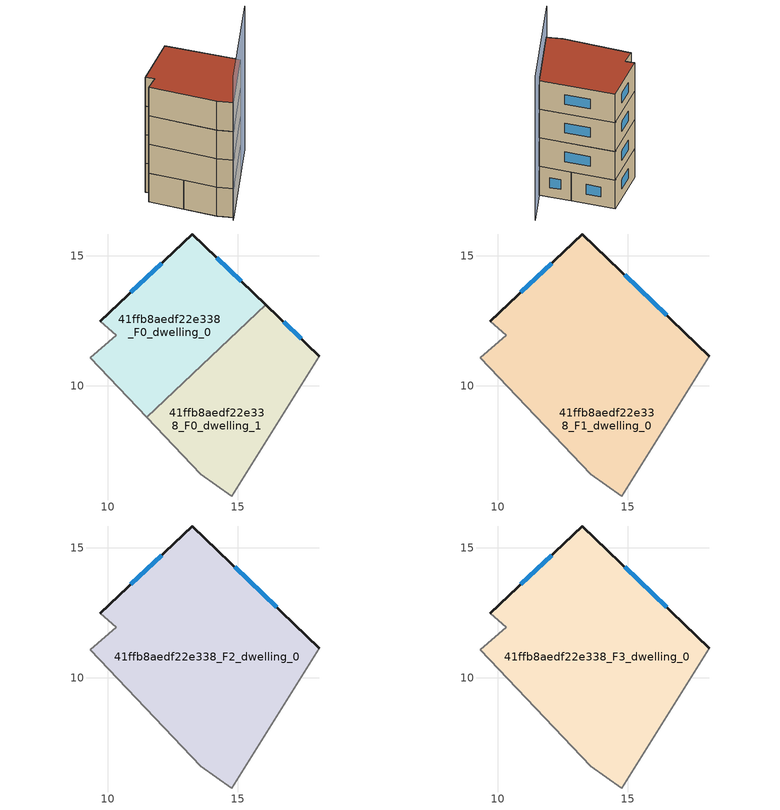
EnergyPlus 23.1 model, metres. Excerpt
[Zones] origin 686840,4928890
41ffb8aedf22e338_F0_dwelling_0
 floor ground (EU_floor_Construction): 16.07,13.12 13.25,15.83 9.72,12.47 10.34,11.95 9.33,11.08 11.51,8.79 z0
 wall outside (EU_wall_Construction): 9.72,12.47 13.25,15.83 16.07,13.12 z0:3
 wall adiabatic (EU_wall_Construction): 11.51,8.79 9.33,11.08 10.34,11.95 9.72,12.47 z0:3
 wall to 41ffb8aedf22e338_F0_dwelling_1 (EU_wall_Construction): 16.07,13.12 11.51,8.79 z0:3
 window (EU_Window_Construction): 14.19,14.93 15.13,14.03 / 10.9,13.59 12.07,14.71 z1:2
41ffb8aedf22e338_F0_dwelling_1
 floor ground (EU_floor_Construction): 14.77,5.78 18.13,11.14 16.07,13.12 11.51,8.79 13.58,6.62 z0
 wall outside (EU_wall_Construction): 16.07,13.12 18.13,11.14 z0:3
 wall adiabatic (EU_wall_Construction): 18.13,11.14 14.77,5.78 13.58,6.62 11.51,8.79 z0:3
 window (EU_Window_Construction): 16.76,12.46 17.44,11.8 z1:2
41ffb8aedf22e338_F1_dwelling_0
 floor to 41ffb8aedf22e338_F0_dwelling_0 (EU_floor_Construction): 16.07,13.12 13.25,15.83 9.72,12.47 10.34,11.95 9.33,11.08 11.51,8.79 z3
 floor to 41ffb8aedf22e338_F0_dwelling_1 (EU_floor_Construction): 14.77,5.78 18.13,11.14 16.07,13.12 11.51,8.79 13.58,6.62 z3
 wall outside (EU_wall_Construction): 9.72,12.47 13.25,15.83 18.13,11.14 z3:6
 wall adiabatic (EU_wall_Construction): 18.13,11.14 14.77,5.78 13.58,6.62 9.33,11.08 10.34,11.95 9.72,12.47 z3:6
 window (EU_Window_Construction): 10.9,13.59 12.07,14.71 / 14.88,14.27 16.5,12.71 z4:5
41ffb8aedf22e338_F2_dwelling_0
 floor to 41ffb8aedf22e338_F1_dwelling_0 (EU_floor_Construction): 14.77,5.78 18.13,11.14 13.25,15.83 9.72,12.47 10.34,11.95 9.33,11.08 13.58,6.62 z6
 wall outside (EU_wall_Construction): 9.72,12.47 13.25,15.83 18.13,11.14 z6:9
 wall adiabatic (EU_wall_Construction): 18.13,11.14 14.77,5.78 13.58,6.62 9.33,11.08 10.34,11.95 9.72,12.47 z6:9
 window (EU_Window_Construction): 10.9,13.59 12.07,14.71 / 14.88,14.27 16.5,12.71 z7:8
41ffb8aedf22e338_F3_dwelling_0
 floor to 41ffb8aedf22e338_F2_dwelling_0 (EU_floor_Construction): 14.77,5.78 18.13,11.14 13.25,15.83 9.72,12.47 10.34,11.95 9.33,11.08 13.58,6.62 z9
 wall outside (EU_wall_Construction): 9.72,12.47 13.25,15.83 18.13,11.14 z9:12
 wall adiabatic (EU_wall_Construction): 18.13,11.14 14.77,5.78 13.58,6.62 9.33,11.08 10.34,11.95 9.72,12.47 z9:12
 window (EU_Window_Construction): 10.9,13.59 12.07,14.71 / 14.88,14.27 16.5,12.71 z10:11
 roof outside (EU_roof_Construction): 18.13,11.14 14.77,5.78 13.58,6.62 9.33,11.08 10.34,11.95 9.72,12.47 13.25,15.83 z12
shading: 14.58,5.47 20.05,14.22 z0:15
[Building]
EU S2 Campaign: North Axis=0; Terrain=City; Solar Distribution=FullExterior
[Site:Location]
Bologna: Latitude=44.5; Longitude=11.25; Time Zone=1; Elevation=37
[SizingPeriod:WeatherFileDays]
AnnualSizingPeriod: Begin Month=1; Begin Day of Month=1; End Month=12; End Day of Month=31; Day of Week for Start Day=Monday; Use Weather File Daylight Saving Period=No; Use Weather File Rain and Snow Indicators=No
[MATERIAL]
EU_InternalMass_Material: Roughness=MediumRough; Thickness=0.1; Conductivity=1; Density=1800; Specific Heat=900; Thermal Absorptance=0.9; Solar Absorptance=0.7; Visible Absorptance=0.7
[MATERIAL:NOMASS] Roughness=MediumRough; Thermal Absorptance=0.9; Solar Absorptance=0.7; Visible Absorptance=0.7
Name | Thermal Resistance
EU_wall_NoMass | 0.937881
EU_roof_NoMass | 0.548572
EU_floor_NoMass | 0.71348
[WINDOWMATERIAL:SIMPLEGLAZINGSYSTEM]
EU_Window_SimpleGlazing: UFactor=4.25633; Solar Heat Gain Coefficient=0.85; Visible Transmittance=0.85
[CONSTRUCTION]
EU_wall_Construction: EU_wall_NoMass
EU_roof_Construction: EU_roof_NoMass
EU_floor_Construction: EU_floor_NoMass
EU_InternalMass_Construction: EU_InternalMass_Material
EU_Window_Construction: EU_Window_SimpleGlazing
[ZONE] Type=1; Multiplier=1; Ceiling Height=autocalculate; Floor Area=autocalculate; Part of Total Floor Area=Yes
Name | Volume
41ffb8aedf22e338_F0_dwelling_0 | 69.665
41ffb8aedf22e338_F1_dwelling_0; 41ffb8aedf22e338_F2_dwelling_0; 41ffb8aedf22e338_F3_dwelling_0 | 139.329
41ffb8aedf22e338_F0_dwelling_1 | 69.6665
[INTERNALMASS] Construction=EU_InternalMass_Construction
Name | Zone or ZoneList | Surface Area
41ffb8aedf22e338_F0_dwelling_0_EU_InternalMass | 41ffb8aedf22e338_F0_dwelling_0 | 23.2208
41ffb8aedf22e338_F0_dwelling_1_EU_InternalMass | 41ffb8aedf22e338_F0_dwelling_1 | 23.2217
41ffb8aedf22e338_F1_dwelling_0_EU_InternalMass | 41ffb8aedf22e338_F1_dwelling_0 | 46.4432
41ffb8aedf22e338_F2_dwelling_0_EU_InternalMass | 41ffb8aedf22e338_F2_dwelling_0 | 46.4432
41ffb8aedf22e338_F3_dwelling_0_EU_InternalMass | 41ffb8aedf22e338_F3_dwelling_0 | 46.4432
[OTHEREQUIPMENT] Fuel Type=Electricity; Design Level Calculation Method=Watts/Area; Power per Zone Floor Area=1; Fraction Latent=0; Fraction Radiant=0; Fraction Lost=0; Carbon Dioxide Generation Rate=0; EndUse Subcategory=EU_Step8_InternalGains
Name | Zone or ZoneList or Space or SpaceList | Schedule
EU_Step8_InternalGain_41ffb8aedf22e338_F0_dwelling_0_f000 | 41ffb8aedf22e338_F0_dwelling_0 | EU_Step8_GainSchedule_41ffb8aedf22e338_F0_dwelling_0_f000
EU_Step8_InternalGain_41ffb8aedf22e338_F0_dwelling_1_f000 | 41ffb8aedf22e338_F0_dwelling_1 | EU_Step8_GainSchedule_41ffb8aedf22e338_F0_dwelling_1_f000
EU_Step8_InternalGain_41ffb8aedf22e338_F1_dwelling_0_f000 | 41ffb8aedf22e338_F1_dwelling_0 | EU_Step8_GainSchedule_41ffb8aedf22e338_F1_dwelling_0_f000
EU_Step8_InternalGain_41ffb8aedf22e338_F2_dwelling_0_f000 | 41ffb8aedf22e338_F2_dwelling_0 | EU_Step8_GainSchedule_41ffb8aedf22e338_F2_dwelling_0_f000
EU_Step8_InternalGain_41ffb8aedf22e338_F3_dwelling_0_f000 | 41ffb8aedf22e338_F3_dwelling_0 | EU_Step8_GainSchedule_41ffb8aedf22e338_F3_dwelling_0_f000
[ZONEVENTILATION:DESIGNFLOWRATE] Schedule=EU_AlwaysOn; Design Flow Rate Calculation Method=AirChanges/Hour; Air Changes per Hour=0.687892; Ventilation Type=Natural; Fan Pressure Rise=0; Fan Total Efficiency=1; Constant Term Coefficient=1; Temperature Term Coefficient=0; Velocity Term Coefficient=0; Velocity Squared Term Coefficient=0; Minimum Indoor Temperature=-100; Maximum Indoor Temperature=100; Delta Temperature=-100; Minimum Outdoor Temperature=-100; Maximum Outdoor Temperature=100; Maximum Wind Speed=40
Name | Zone or ZoneList or Space or SpaceList
EU_ConstantAir_41ffb8aedf22e338_F0_dwelling_0 | 41ffb8aedf22e338_F0_dwelling_0
EU_ConstantAir_41ffb8aedf22e338_F0_dwelling_1 | 41ffb8aedf22e338_F0_dwelling_1
EU_ConstantAir_41ffb8aedf22e338_F1_dwelling_0 | 41ffb8aedf22e338_F1_dwelling_0
EU_ConstantAir_41ffb8aedf22e338_F2_dwelling_0 | 41ffb8aedf22e338_F2_dwelling_0
EU_ConstantAir_41ffb8aedf22e338_F3_dwelling_0 | 41ffb8aedf22e338_F3_dwelling_0
[HVACTEMPLATE:THERMOSTAT] Constant Heating Setpoint=20; Constant Cooling Setpoint=50
EU_HeatOnly_41ffb8aedf22e338_F0_dwelling_0; EU_HeatOnly_41ffb8aedf22e338_F0_dwelling_1; EU_HeatOnly_41ffb8aedf22e338_F1_dwelling_0; EU_HeatOnly_41ffb8aedf22e338_F2_dwelling_0; EU_HeatOnly_41ffb8aedf22e338_F3_dwelling_0
[HVACTEMPLATE:ZONE:IDEALLOADSAIRSYSTEM] System Availability Schedule=EU_AlwaysOn; Maximum Heating Supply Air Temperature=50; Minimum Cooling Supply Air Temperature=13; Maximum Heating Supply Air Humidity Ratio=0.0156; Minimum Cooling Supply Air Humidity Ratio=0.0077; Heating Limit=NoLimit; Cooling Limit=NoLimit; Heating Availability Schedule=EU_AlwaysOn; Cooling Availability Schedule=EU_CoolingOff; Dehumidification Control Type=ConstantSensibleHeatRatio; Cooling Sensible Heat Ratio=0.7; Dehumidification Setpoint=60; Humidification Control Type=None; Humidification Setpoint=30; Outdoor Air Method=None; Outdoor Air Flow Rate per Person=0.00944; Outdoor Air Flow Rate per Zone Floor Area=0; Outdoor Air Flow Rate per Zone=0; Demand Controlled Ventilation Type=None; Outdoor Air Economizer Type=NoEconomizer; Heat Recovery Type=None; Sensible Heat Recovery Effectiveness=0.7; Latent Heat Recovery Effectiveness=0.65
Name | Template Thermostat
41ffb8aedf22e338_F0_dwelling_0 | EU_HeatOnly_41ffb8aedf22e338_F0_dwelling_0
41ffb8aedf22e338_F0_dwelling_1 | EU_HeatOnly_41ffb8aedf22e338_F0_dwelling_1
41ffb8aedf22e338_F1_dwelling_0 | EU_HeatOnly_41ffb8aedf22e338_F1_dwelling_0
41ffb8aedf22e338_F2_dwelling_0 | EU_HeatOnly_41ffb8aedf22e338_F2_dwelling_0
41ffb8aedf22e338_F3_dwelling_0 | EU_HeatOnly_41ffb8aedf22e338_F3_dwelling_0
[SIZING:ZONE] Zone Cooling Design Supply Air Temperature Input Method=SupplyAirTemperature; Zone Cooling Design Supply Air Temperature=13; Zone Heating Design Supply Air Temperature Input Method=SupplyAirTemperature; Zone Heating Design Supply Air Temperature=50; Zone Cooling Design Supply Air Humidity Ratio=0.008; Zone Heating Design Supply Air Humidity Ratio=0.008; Cooling Design Air Flow Method=DesignDay; Cooling Design Air Flow Rate=0; Cooling Minimum Air Flow per Zone Floor Area=0.000762; Cooling Minimum Air Flow=0; Cooling Minimum Air Flow Fraction=0.2; Heating Design Air Flow Method=DesignDay; Heating Design Air Flow Rate=0; Heating Maximum Air Flow per Zone Floor Area=0.002032; Heating Maximum Air Flow=0.141576; Heating Maximum Air Flow Fraction=0.3; Account for Dedicated Outdoor Air System=No; Dedicated Outdoor Air System Control Strategy=NeutralSupplyAir; Dedicated Outdoor Air Low Setpoint Temperature for Design=autosize; Dedicated Outdoor Air High Setpoint Temperature for Design=autosize; Zone Load Sizing Method=Sensible Load Only No Latent Load; Zone Latent Cooling Design Supply Air Humidity Ratio Input Method=HumidityRatioDifference; Zone Cooling Design Supply Air Humidity Ratio Difference=0.005; Zone Latent Heating Design Supply Air Humidity Ratio Input Method=HumidityRatioDifference; Zone Humidification Design Supply Air Humidity Ratio Difference=0.005
41ffb8aedf22e338_F0_dwelling_0; 41ffb8aedf22e338_F0_dwelling_1; 41ffb8aedf22e338_F1_dwelling_0; 41ffb8aedf22e338_F2_dwelling_0; 41ffb8aedf22e338_F3_dwelling_0
[SCHEDULE:CONSTANT]
Name | Hourly Value
EU_AlwaysOn | 1
EU_CoolingOff | 0
[SCHEDULE:FILE] Column Number=1; Rows to Skip at Top=0; Number of Hours of Data=8760; Column Separator=Comma; Interpolate to Timestep=No; Minutes per Item=60; Adjust Schedule for Daylight Savings=Yes
Name | File
EU_Step8_GainSchedule_41ffb8aedf22e338_F0_dwelling_0_f000 | ../../schedules/41ffb8aedf22e338/41ffb8aedf22e338_F0_dwelling_0_f000_gain.csv
EU_Step8_GainSchedule_41ffb8aedf22e338_F0_dwelling_1_f000 | ../../schedules/41ffb8aedf22e338/41ffb8aedf22e338_F0_dwelling_1_f000_gain.csv
EU_Step8_GainSchedule_41ffb8aedf22e338_F1_dwelling_0_f000 | ../../schedules/41ffb8aedf22e338/41ffb8aedf22e338_F1_dwelling_0_f000_gain.csv
EU_Step8_GainSchedule_41ffb8aedf22e338_F2_dwelling_0_f000 | ../../schedules/41ffb8aedf22e338/41ffb8aedf22e338_F2_dwelling_0_f000_gain.csv
EU_Step8_GainSchedule_41ffb8aedf22e338_F3_dwelling_0_f000 | ../../schedules/41ffb8aedf22e338/41ffb8aedf22e338_F3_dwelling_0_f000_gain.csv
